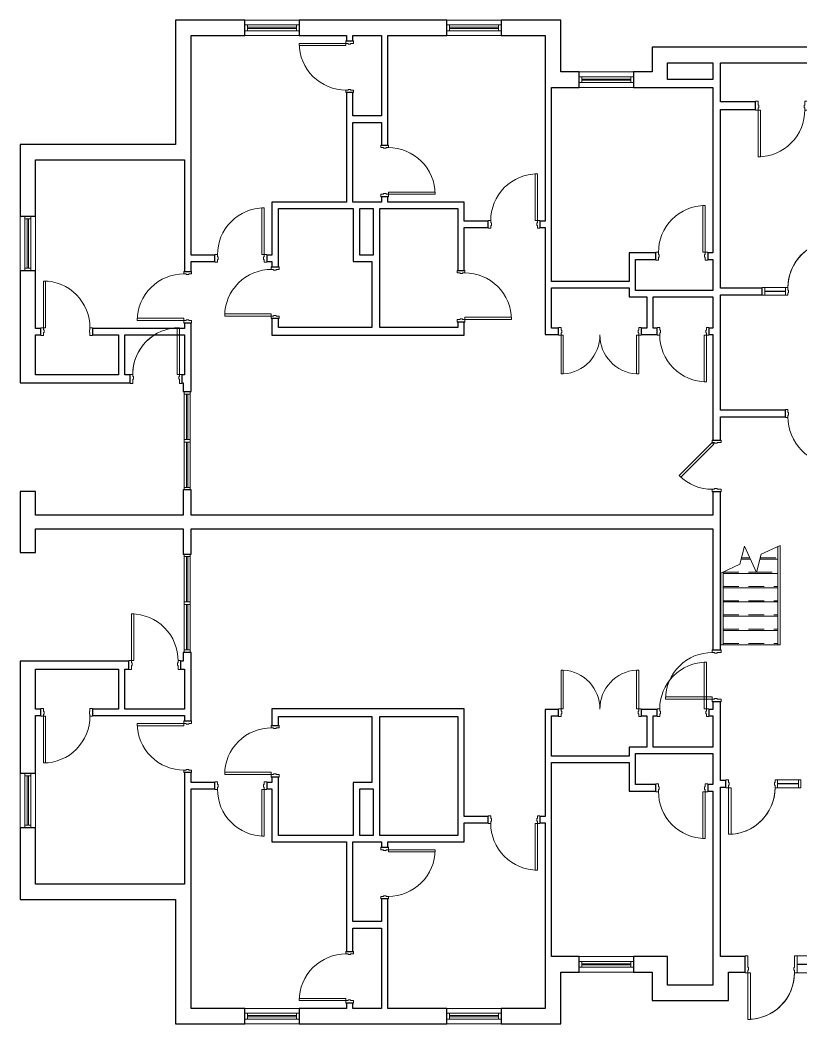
# Model space of a CAD drawing. Header units: inches. Extents: x -1059 to 116, y 310 to 1085.
# Drawn here: x -1059 to -456, y 310 to 1085 of the extents above; entities that cross this region are included whole.
import ezdxf

# ---------------------------------------------------------------- set-up
doc = ezdxf.new("R2010")
doc.units = ezdxf.units.IN
doc.header["$MEASUREMENT"] = 0
doc.linetypes.add('Overhead', pattern=[19.5, 12, -7.5])
for name, color, linetype, lineweight in [('A-DOOR', 31, 'Continuous', 9), ('A-DOOR-FRAM', 31, 'Continuous', 15), ('A-GLAZ-CURT', 52, 'Continuous', 9), ('A-GLAZ-CWMG', 51, 'Continuous', 9), ('A-WALL', 113, 'Continuous', 9), ('I-WALL', 2, 'Continuous', 9), ('S-STRS', 31, 'Continuous', 9), ('S-STRS-MBND', 31, 'Continuous', 9)]:
    doc.layers.add(name, color=color, linetype=linetype, lineweight=lineweight)

# ---------------------------------------------------------------- blocks, each defined once
blk = doc.blocks.new('Door-Single_CE_ - HM Door-2_ HM Frame-5153461-LEVEL 1')
at = {"layer": 'A-DOOR', "lineweight": 15}
for p, q in [((18, 39), (16.25, 39)), ((16.25, 39), (16.25, 3)), ((18, 3), (18, 39)), ((18, 3), (16.25, 3))]:
    blk.add_line(p, q, dxfattribs=at)
at = {"layer": 'A-DOOR'}
blk.add_arc((18, 3), 36, 90, 180.5, dxfattribs=at)
blk.add_arc((18, 3), 36, 90, 180.5, dxfattribs=at)
blk.add_arc((18, 3), 36, 90, 180.5, dxfattribs=at)
blk.add_arc((18, 3), 36, 90, 180.5, dxfattribs=at)
at = {"layer": 'A-DOOR-FRAM'}
for p, q in [((-18, 3), (-20, 3)), ((-20, 3), (-20, -3)), ((-18, 1.25), (-18, 3)), ((-17.5, 1.25), (-18, 1.25)), ((-17.5, -0.75), (-17.5, 1.25)), ((18, 1.25), (17.5, 1.25)), ((17.5, 1.25), (17.5, -0.75)), ((20, 3), (18, 3)), ((18, 3), (18, 1.25)), ((20, -3), (20, 3)), ((-20, -3), (-18, -3)), ((-18, -3), (-18, -0.75)), ((-18, -0.75), (-17.5, -0.75)), ((17.5, -0.75), (18, -0.75)), ((18, -0.75), (18, -3)), ((18, -3), (20, -3))]:
    blk.add_line(p, q, dxfattribs=at)
blk = doc.blocks.new('Door-Single_CE_ - HM Door-2_ HM Frame-5153465-LEVEL 1')
at = {"layer": 'A-DOOR', "lineweight": 15}
for p, q in [((16.25, -39.5), (16.25, -3.5)), ((18, -3.5), (16.25, -3.5)), ((18, -3.5), (18, -39.5)), ((18, -39.5), (16.25, -39.5))]:
    blk.add_line(p, q, dxfattribs=at)
at = {"layer": 'A-DOOR'}
blk.add_arc((18, -3.5), 36, 179.5, 270, dxfattribs=at)
blk.add_arc((18, -3.5), 36, 179.5, 270, dxfattribs=at)
blk.add_arc((18, -3.5), 36, 179.5, 270, dxfattribs=at)
blk.add_arc((18, -3.5), 36, 179.5, 270, dxfattribs=at)
at = {"layer": 'A-DOOR-FRAM'}
for p, q in [((-20, 3.5), (-18, 3.5)), ((-20, -3.5), (-20, 3.5)), ((-18, 3.5), (-18, 0.25)), ((-18, 0.25), (-17.5, 0.25)), ((-17.5, 0.25), (-17.5, -1.75)), ((17.5, 0.25), (18, 0.25)), ((17.5, -1.75), (17.5, 0.25)), ((18, 3.5), (20, 3.5)), ((18, 0.25), (18, 3.5)), ((20, 3.5), (20, -3.5)), ((-18, -3.5), (-20, -3.5)), ((-18, -1.75), (-18, -3.5)), ((-17.5, -1.75), (-18, -1.75)), ((18, -1.75), (17.5, -1.75)), ((18, -3.5), (18, -1.75)), ((20, -3.5), (18, -3.5))]:
    blk.add_line(p, q, dxfattribs=at)
blk = doc.blocks.new('Door-Single_CE_ - HM Door-2_ HM Frame-5153460-LEVEL 1')
at = {"layer": 'A-DOOR', "lineweight": 15}
for p, q in [((16.25, -39), (16.25, -3)), ((18, -3), (16.25, -3)), ((18, -3), (18, -39)), ((18, -39), (16.25, -39))]:
    blk.add_line(p, q, dxfattribs=at)
at = {"layer": 'A-DOOR'}
blk.add_arc((18, -3), 36, 179.5, 270, dxfattribs=at)
blk.add_arc((18, -3), 36, 179.5, 270, dxfattribs=at)
blk.add_arc((18, -3), 36, 179.5, 270, dxfattribs=at)
blk.add_arc((18, -3), 36, 179.5, 270, dxfattribs=at)
at = {"layer": 'A-DOOR-FRAM'}
for p, q in [((-20, 3), (-18, 3)), ((-20, -3), (-20, 3)), ((-18, 3), (-18, 0.75)), ((-18, 0.75), (-17.5, 0.75)), ((-17.5, 0.75), (-17.5, -1.25)), ((17.5, 0.75), (18, 0.75)), ((17.5, -1.25), (17.5, 0.75)), ((18, 3), (20, 3)), ((18, 0.75), (18, 3)), ((20, 3), (20, -3)), ((-18, -3), (-20, -3)), ((-18, -1.25), (-18, -3)), ((-17.5, -1.25), (-18, -1.25)), ((18, -1.25), (17.5, -1.25)), ((18, -3), (18, -1.25)), ((20, -3), (18, -3))]:
    blk.add_line(p, q, dxfattribs=at)
blk = doc.blocks.new('Door-Double_CE_ - WD Door-2_ HM Frame-5153472-LEVEL 1')
at = {"layer": 'A-DOOR'}
for p, q in [((-28.25, 33), (-30, 33)), ((-30, 33), (-30, 3)), ((-28.25, 3), (-28.25, 33)), ((30, 33), (28.25, 33)), ((28.25, 33), (28.25, 3)), ((30, 3), (30, 33)), ((-30, 3), (-28.25, 3)), ((28.25, 3), (30, 3))]:
    blk.add_line(p, q, dxfattribs=at)
for centre, start, end in [((-30, 3), 359.5, 86.65526), ((30, 3), 93.36407, 180.5)]:
    blk.add_arc(centre, 30, start, end, dxfattribs=at)
at = {"layer": 'A-DOOR-FRAM'}
for p, q in [((-30, 3), (-32, 3)), ((-32, 3), (-32, -3)), ((-30, 1.25), (-30, 3)), ((-29.5, 1.25), (-30, 1.25)), ((-29.5, -0.75), (-29.5, 1.25)), ((30, 1.25), (29.5, 1.25)), ((29.5, 1.25), (29.5, -0.75)), ((32, 3), (30, 3)), ((30, 3), (30, 1.25)), ((32, -3), (32, 3)), ((-32, -3), (-30, -3)), ((-30, -3), (-30, -0.75)), ((-30, -0.75), (-29.5, -0.75)), ((29.5, -0.75), (30, -0.75)), ((30, -0.75), (30, -3)), ((30, -3), (32, -3))]:
    blk.add_line(p, q, dxfattribs=at)
blk = doc.blocks.new('System Panel - zGlazed-5153478-LEVEL 1')
at = {"layer": 'A-GLAZ-CURT'}
for p, q in [((17.5, 0.5), (-17.5, 0.5)), ((-17.5, 0.5), (-17.5, -0.5)), ((17.5, -0.5), (17.5, 0.5)), ((-17.5, -0.5), (17.5, -0.5))]:
    blk.add_line(p, q, dxfattribs=at)
blk = doc.blocks.new('Rectangular Mullion - 4 1_2_ x 2_ Rectangular_CE_-5153476-LEVEL 1')
at = {"layer": 'A-GLAZ-CWMG'}
for p, q in [((-932.45, 636.11), (-932.45, 671.11)), ((-927.95, 636.11), (-927.95, 671.11))]:
    blk.add_line(p, q, dxfattribs=at)
blk = doc.blocks.new('Rectangular Mullion - 4 1_2_ x 2_ Rectangular_CE_-5153479-LEVEL 1')
at = {"layer": 'A-GLAZ-CWMG', "lineweight": 15}
for p, q in [((-2, 2.25), (0, 2.25)), ((-2, -2.25), (-2, 2.25)), ((0, 2.25), (0, -2.25)), ((0, -2.25), (-2, -2.25))]:
    blk.add_line(p, q, dxfattribs=at)
blk = doc.blocks.new('Rectangular Mullion - 4 1_2_ x 2_ Rectangular_CE_-5153480-LEVEL 1')
at = {"layer": 'A-GLAZ-CWMG', "lineweight": 15}
for p, q in [((0, 2.25), (-2, 2.25)), ((-2, 2.25), (-2, -2.25)), ((0, -2.25), (0, 2.25)), ((-2, -2.25), (0, -2.25))]:
    blk.add_line(p, q, dxfattribs=at)
blk = doc.blocks.new('Rectangular Mullion - 4 1_2_ x 2_ Rectangular_CE_-5153477-LEVEL 1')
at = {"layer": 'A-GLAZ-CWMG', "lineweight": 15}
for p, q in [((-1, 2.25), (1, 2.25)), ((-1, -2.25), (-1, 2.25)), ((1, 2.25), (1, -2.25)), ((1, -2.25), (-1, -2.25))]:
    blk.add_line(p, q, dxfattribs=at)
blk = doc.blocks.new('Door-Double_CE_ - WD Door-2_ HM Frame-5153467-LEVEL 1')
at = {"layer": 'A-DOOR'}
for p, q in [((-30, -3), (-28.25, -3)), ((-30, -33), (-30, -3)), ((-28.25, -3), (-28.25, -33)), ((28.25, -3), (30, -3)), ((28.25, -33), (28.25, -3)), ((30, -3), (30, -33)), ((-28.25, -33), (-30, -33)), ((30, -33), (28.25, -33))]:
    blk.add_line(p, q, dxfattribs=at)
for centre, start, end in [((-30, -3), 273.34474, 0.5), ((30, -3), 179.5, 266.63593)]:
    blk.add_arc(centre, 30, start, end, dxfattribs=at)
at = {"layer": 'A-DOOR-FRAM'}
for p, q in [((-32, 3), (-30, 3)), ((-32, -3), (-32, 3)), ((-30, 3), (-30, 0.75)), ((-30, 0.75), (-29.5, 0.75)), ((-29.5, 0.75), (-29.5, -1.25)), ((29.5, 0.75), (30, 0.75)), ((29.5, -1.25), (29.5, 0.75)), ((30, 3), (32, 3)), ((30, 0.75), (30, 3)), ((32, 3), (32, -3)), ((-30, -3), (-32, -3)), ((-30, -1.25), (-30, -3)), ((-29.5, -1.25), (-30, -1.25)), ((30, -1.25), (29.5, -1.25)), ((30, -3), (30, -1.25)), ((32, -3), (30, -3))]:
    blk.add_line(p, q, dxfattribs=at)
blk = doc.blocks.new('System Panel - zGlazed-5153484-LEVEL 1')
at = {"layer": 'A-GLAZ-CURT'}
for p, q in [((17.5, 0.5), (-17.5, 0.5)), ((-17.5, 0.5), (-17.5, -0.5)), ((17.5, -0.5), (17.5, 0.5)), ((-17.5, -0.5), (17.5, -0.5))]:
    blk.add_line(p, q, dxfattribs=at)
blk = doc.blocks.new('Rectangular Mullion - 4 1_2_ x 2_ Rectangular_CE_-5153482-LEVEL 1')
at = {"layer": 'A-GLAZ-CWMG'}
for p, q in [((-932.45, 759.61), (-932.45, 724.61)), ((-927.95, 759.61), (-927.95, 724.61))]:
    blk.add_line(p, q, dxfattribs=at)
blk = doc.blocks.new('Rectangular Mullion - 4 1_2_ x 2_ Rectangular_CE_-5153485-LEVEL 1')
at = {"layer": 'A-GLAZ-CWMG', "lineweight": 15}
for p, q in [((-2, 2.25), (0, 2.25)), ((-2, -2.25), (-2, 2.25)), ((0, 2.25), (0, -2.25)), ((0, -2.25), (-2, -2.25))]:
    blk.add_line(p, q, dxfattribs=at)
blk = doc.blocks.new('Rectangular Mullion - 4 1_2_ x 2_ Rectangular_CE_-5153486-LEVEL 1')
at = {"layer": 'A-GLAZ-CWMG', "lineweight": 15}
for p, q in [((0, 2.25), (-2, 2.25)), ((-2, 2.25), (-2, -2.25)), ((0, -2.25), (0, 2.25)), ((-2, -2.25), (0, -2.25))]:
    blk.add_line(p, q, dxfattribs=at)
blk = doc.blocks.new('Rectangular Mullion - 4 1_2_ x 2_ Rectangular_CE_-5153483-LEVEL 1')
at = {"layer": 'A-GLAZ-CWMG', "lineweight": 15}
for p, q in [((-1, 2.25), (1, 2.25)), ((-1, -2.25), (-1, 2.25)), ((1, 2.25), (1, -2.25)), ((1, -2.25), (-1, -2.25))]:
    blk.add_line(p, q, dxfattribs=at)
blk = doc.blocks.new('Door-Single_CE_ - HM Door-2_ HM Frame-5153463-LEVEL 1')
at = {"layer": 'A-DOOR', "lineweight": 15}
for p, q in [((18, 39.5), (16.25, 39.5)), ((16.25, 39.5), (16.25, 3.5)), ((18, 3.5), (18, 39.5)), ((18, 3.5), (16.25, 3.5))]:
    blk.add_line(p, q, dxfattribs=at)
at = {"layer": 'A-DOOR'}
blk.add_arc((18, 3.5), 36, 90, 180.5, dxfattribs=at)
blk.add_arc((18, 3.5), 36, 90, 180.5, dxfattribs=at)
blk.add_arc((18, 3.5), 36, 90, 180.5, dxfattribs=at)
blk.add_arc((18, 3.5), 36, 90, 180.5, dxfattribs=at)
at = {"layer": 'A-DOOR-FRAM'}
for p, q in [((-18, 3.5), (-20, 3.5)), ((-20, 3.5), (-20, -3.5)), ((-18, 1.75), (-18, 3.5)), ((-17.5, 1.75), (-18, 1.75)), ((-17.5, -0.25), (-17.5, 1.75)), ((18, 1.75), (17.5, 1.75)), ((17.5, 1.75), (17.5, -0.25)), ((20, 3.5), (18, 3.5)), ((18, 3.5), (18, 1.75)), ((20, -3.5), (20, 3.5)), ((-20, -3.5), (-18, -3.5)), ((-18, -3.5), (-18, -0.25)), ((-18, -0.25), (-17.5, -0.25)), ((17.5, -0.25), (18, -0.25)), ((18, -0.25), (18, -3.5)), ((18, -3.5), (20, -3.5))]:
    blk.add_line(p, q, dxfattribs=at)
blk = doc.blocks.new('Door-Single-Sidelite_CE_ - WD Door-2_ HM Frame-Sidelite-5153487-LEVEL 1')
at = {"layer": 'A-DOOR'}
for p, q in [((18, 39), (16, 39)), ((16, 39), (16, 3)), ((18, 3), (18, 39)), ((16, 3), (18, 3))]:
    blk.add_line(p, q, dxfattribs=at)
at = {"layer": 'A-DOOR', "lineweight": 15}
for p, q in [((-20, 0.125), (-36, 0.125)), ((-36, 0.125), (-36, -0.125)), ((-20, -0.125), (-20, 0.125)), ((-36, -0.125), (-20, -0.125))]:
    blk.add_line(p, q, dxfattribs=at)
at = {"layer": 'A-DOOR'}
for start, end in [(93.203874, 180.5), (90, 179.5)]:
    blk.add_arc((18, 3), 36, start, end, dxfattribs=at)
at = {"layer": 'A-DOOR-FRAM'}
for p, q in [((-36, 3), (-38, 3)), ((-38, 3), (-38, -3)), ((-36, -3), (-36, 3)), ((-18, 3), (-20, 3)), ((-20, 3), (-20, -3)), ((-18, 1), (-18, 3)), ((-17.5, 1), (-18, 1)), ((-17.5, -1), (-17.5, 1)), ((18, 1), (17.5, 1)), ((17.5, 1), (17.5, -1)), ((20, 3), (18, 3)), ((18, 3), (18, 1)), ((20, -3), (20, 3)), ((-38, -3), (-36, -3)), ((-20, -3), (-18, -3)), ((-18, -3), (-18, -1)), ((-18, -1), (-17.5, -1)), ((17.5, -1), (18, -1)), ((18, -1), (18, -3)), ((18, -3), (20, -3))]:
    blk.add_line(p, q, dxfattribs=at)
at = {"layer": 'A-DOOR-FRAM', "lineweight": 9}
for p, q in [((-36, 3), (-20, 3)), ((-20, -3), (-36, -3))]:
    blk.add_line(p, q, dxfattribs=at)
blk = doc.blocks.new('Door-Single-Sidelite_CE_ - WD Door-2_ HM Frame-Sidelite-5153462-LEVEL 1')
at = {"layer": 'A-DOOR'}
for p, q in [((18, 42.5), (16, 42.5)), ((16, 42.5), (16, 6.5)), ((18, 6.5), (18, 42.5)), ((16, 6.5), (18, 6.5))]:
    blk.add_line(p, q, dxfattribs=at)
at = {"layer": 'A-DOOR', "lineweight": 15}
for p, q in [((-20, 0.125), (-36, 0.125)), ((-36, 0.125), (-36, -0.125)), ((-20, -0.125), (-20, 0.125)), ((-36, -0.125), (-20, -0.125))]:
    blk.add_line(p, q, dxfattribs=at)
at = {"layer": 'A-DOOR'}
for start, end in [(93.203874, 180.5), (90, 179.5)]:
    blk.add_arc((18, 6.5), 36, start, end, dxfattribs=at)
at = {"layer": 'A-DOOR-FRAM'}
for p, q in [((-36, 6.5), (-38, 6.5)), ((-38, 6.5), (-38, -6.5)), ((-36, -6.5), (-36, 6.5)), ((-18, 6.5), (-20, 6.5)), ((-20, 6.5), (-20, -6.5)), ((-18, 4.5), (-18, 6.5)), ((-17.5, 4.5), (-18, 4.5)), ((-18, -6.5), (-18, 2.5)), ((-18, 2.5), (-17.5, 2.5)), ((-17.5, 2.5), (-17.5, 4.5)), ((18, 4.5), (17.5, 4.5)), ((17.5, 4.5), (17.5, 2.5)), ((17.5, 2.5), (18, 2.5)), ((20, 6.5), (18, 6.5)), ((18, 6.5), (18, 4.5)), ((18, 2.5), (18, -6.5)), ((20, -6.5), (20, 6.5)), ((-38, -6.5), (-36, -6.5)), ((-20, -6.5), (-18, -6.5)), ((18, -6.5), (20, -6.5))]:
    blk.add_line(p, q, dxfattribs=at)
at = {"layer": 'A-DOOR-FRAM', "lineweight": 9}
for p, q in [((-36, 6.5), (-20, 6.5)), ((-20, -6.5), (-36, -6.5))]:
    blk.add_line(p, q, dxfattribs=at)
blk = doc.blocks.new('System Panel - zGlazed-5153498-LEVEL 1')
at = {"layer": 'A-GLAZ-CURT'}
for p, q in [((19, 0.5), (-19, 0.5)), ((-19, 0.5), (-19, -0.5)), ((19, -0.5), (19, 0.5)), ((-19, -0.5), (19, -0.5))]:
    blk.add_line(p, q, dxfattribs=at)
blk = doc.blocks.new('Rectangular Mullion - 4 1_2_ x 2_ Rectangular_CE_-5153497-LEVEL 1')
at = {"layer": 'A-GLAZ-CWMG'}
for p, q in [((-1055.45, 463.86), (-1055.45, 501.86)), ((-1050.95, 463.86), (-1050.95, 501.86))]:
    blk.add_line(p, q, dxfattribs=at)
blk = doc.blocks.new('Rectangular Mullion - 4 1_2_ x 2_ Rectangular_CE_-5153499-LEVEL 1')
at = {"layer": 'A-GLAZ-CWMG', "lineweight": 15}
for p, q in [((-2, 2.25), (0, 2.25)), ((-2, -2.25), (-2, 2.25)), ((0, 2.25), (0, -2.25)), ((0, -2.25), (-2, -2.25))]:
    blk.add_line(p, q, dxfattribs=at)
blk = doc.blocks.new('Rectangular Mullion - 4 1_2_ x 2_ Rectangular_CE_-5153500-LEVEL 1')
at = {"layer": 'A-GLAZ-CWMG', "lineweight": 15}
for p, q in [((0, 2.25), (-2, 2.25)), ((-2, 2.25), (-2, -2.25)), ((0, -2.25), (0, 2.25)), ((-2, -2.25), (0, -2.25))]:
    blk.add_line(p, q, dxfattribs=at)
blk = doc.blocks.new('System Panel - zGlazed-5153503-LEVEL 1')
at = {"layer": 'A-GLAZ-CURT'}
for p, q in [((19, 0.5), (-19, 0.5)), ((-19, 0.5), (-19, -0.5)), ((19, -0.5), (19, 0.5)), ((-19, -0.5), (19, -0.5))]:
    blk.add_line(p, q, dxfattribs=at)
blk = doc.blocks.new('Rectangular Mullion - 4 1_2_ x 2_ Rectangular_CE_-5153502-LEVEL 1')
at = {"layer": 'A-GLAZ-CWMG'}
for p, q in [((-1055.45, 931.86), (-1055.45, 893.86)), ((-1050.95, 931.86), (-1050.95, 893.86))]:
    blk.add_line(p, q, dxfattribs=at)
blk = doc.blocks.new('Rectangular Mullion - 4 1_2_ x 2_ Rectangular_CE_-5153504-LEVEL 1')
at = {"layer": 'A-GLAZ-CWMG', "lineweight": 15}
for p, q in [((-2, 2.25), (0, 2.25)), ((-2, -2.25), (-2, 2.25)), ((0, 2.25), (0, -2.25)), ((0, -2.25), (-2, -2.25))]:
    blk.add_line(p, q, dxfattribs=at)
blk = doc.blocks.new('Rectangular Mullion - 4 1_2_ x 2_ Rectangular_CE_-5153505-LEVEL 1')
at = {"layer": 'A-GLAZ-CWMG', "lineweight": 15}
for p, q in [((0, 2.25), (-2, 2.25)), ((-2, 2.25), (-2, -2.25)), ((0, -2.25), (0, 2.25)), ((-2, -2.25), (0, -2.25))]:
    blk.add_line(p, q, dxfattribs=at)
blk = doc.blocks.new('Door-Single_CE_ - HM Door-2_ HM Frame-5153466-LEVEL 1')
at = {"layer": 'A-DOOR', "lineweight": 15}
for p, q in [((-7.46, 28.96), (-8.69, 27.72)), ((-8.69, 27.72), (16.76, 2.26)), ((18, 3.5), (-7.46, 28.96)), ((18, 3.5), (16.76, 2.26))]:
    blk.add_line(p, q, dxfattribs=at)
at = {"layer": 'A-DOOR'}
blk.add_arc((18, 3.5), 36, 135, 180.5, dxfattribs=at)
blk.add_arc((18, 3.5), 36, 135, 180.5, dxfattribs=at)
blk.add_arc((18, 3.5), 36, 135, 180.5, dxfattribs=at)
blk.add_arc((18, 3.5), 36, 135, 180.5, dxfattribs=at)
at = {"layer": 'A-DOOR-FRAM'}
for p, q in [((-18, 3.5), (-20, 3.5)), ((-20, 3.5), (-20, -3.5)), ((-18, 1.75), (-18, 3.5)), ((-17.5, 1.75), (-18, 1.75)), ((-17.5, -0.25), (-17.5, 1.75)), ((18, 1.75), (17.5, 1.75)), ((17.5, 1.75), (17.5, -0.25)), ((20, 3.5), (18, 3.5)), ((18, 3.5), (18, 1.75)), ((20, -3.5), (20, 3.5)), ((-20, -3.5), (-18, -3.5)), ((-18, -3.5), (-18, -0.25)), ((-18, -0.25), (-17.5, -0.25)), ((17.5, -0.25), (18, -0.25)), ((18, -0.25), (18, -3.5)), ((18, -3.5), (20, -3.5))]:
    blk.add_line(p, q, dxfattribs=at)
blk = doc.blocks.new('Door-Single_CE_ - HM Door-2_ HM Frame-V1-LEVEL 1')
at = {"layer": 'A-DOOR', "lineweight": 15}
for p, q in [((18, 39.5), (16.25, 39.5)), ((16.25, 39.5), (16.25, 3.5)), ((18, 3.5), (18, 39.5)), ((18, 3.5), (16.25, 3.5))]:
    blk.add_line(p, q, dxfattribs=at)
at = {"layer": 'A-DOOR'}
for start, end in [(90, 180.5), (90, 180.5), (90, 98.08715), (90, 98.08715), (121.80871, 180.5), (121.80871, 180.5)]:
    blk.add_arc((18, 3.5), 36, start, end, dxfattribs=at)
at = {"layer": 'A-DOOR-FRAM'}
for p, q in [((-18, 3.5), (-20, 3.5)), ((-20, 3.5), (-20, -3.5)), ((-18, 1.75), (-18, 3.5)), ((-17.5, 1.75), (-18, 1.75)), ((-17.5, -0.25), (-17.5, 1.75)), ((18, 1.75), (17.5, 1.75)), ((17.5, 1.75), (17.5, -0.25)), ((20, 3.5), (18, 3.5)), ((18, 3.5), (18, 1.75)), ((20, -3.5), (20, 3.5)), ((-20, -3.5), (-18, -3.5)), ((-18, -3.5), (-18, -0.25)), ((-18, -0.25), (-17.5, -0.25)), ((17.5, -0.25), (18, -0.25)), ((18, -0.25), (18, -3.5)), ((18, -3.5), (20, -3.5))]:
    blk.add_line(p, q, dxfattribs=at)

msp = doc.modelspace()

# ---------------------------------------------------------------- linework, layer by layer
at = {"layer": 'A-WALL', "lineweight": 25}
for p, q in [((-939.2, 1085.36), (-939.2, 989.36)), ((-885.7, 1085.36), (-939.2, 1085.36)), ((-885.7, 1073.36), (-885.7, 1085.36)), ((-729.7, 1085.36), (-843.7, 1085.36)), ((-843.7, 1085.36), (-843.7, 1073.36)), ((-729.7, 1073.36), (-729.7, 1085.36)), ((-641.7, 1085.36), (-687.7, 1085.36)), ((-687.7, 1085.36), (-687.7, 1073.36)), ((-641.7, 1045.36), (-641.7, 1085.36)), ((-927.2, 977.36), (-927.2, 1073.36)), ((-927.2, 1073.36), (-885.7, 1073.36)), ((-843.7, 1073.36), (-807.2, 1073.36)), ((-802.2, 1073.36), (-780.2, 1073.36)), ((-775.2, 1073.36), (-729.7, 1073.36)), ((-687.7, 1073.36), (-653.7, 1073.36)), ((-653.7, 1073.36), (-653.7, 1033.36)), ((-571.2, 1064.36), (-571.2, 1045.36)), ((-371.2, 1064.36), (-571.2, 1064.36)), ((-559.2, 1039.36), (-559.2, 1052.36)), ((-559.2, 1052.36), (-524.2, 1052.36)), ((-524.2, 1052.36), (-524.2, 1039.36)), ((-518.2, 1052.36), (-424.2, 1052.36)), ((-518.2, 1022.36), (-518.2, 1052.36)), ((-627.45, 1045.36), (-641.7, 1045.36)), ((-627.45, 1033.36), (-627.45, 1045.36)), ((-571.2, 1045.36), (-585.45, 1045.36)), ((-585.45, 1045.36), (-585.45, 1033.36)), ((-524.2, 1039.36), (-559.2, 1039.36)), ((-648.7, 1033.36), (-627.45, 1033.36)), ((-585.45, 1033.36), (-524.2, 1033.36)), ((-524.2, 1033.36), (-524.2, 905.63)), ((-491.2, 1022.36), (-518.2, 1022.36)), ((-518.2, 878.36), (-518.2, 1016.36)), ((-518.2, 1016.36), (-491.2, 1016.36)), ((-491.2, 1016.36), (-491.2, 1022.36)), ((-1059.2, 989.36), (-1059.2, 933.86)), ((-939.2, 989.36), (-1059.2, 989.36)), ((-1047.2, 933.86), (-1047.2, 977.36)), ((-1047.2, 977.36), (-932.2, 977.36)), ((-1059.2, 933.86), (-1047.2, 933.86)), ((-786.45, 903.86), (-787.45, 903.86)), ((-781.45, 848.13), (-781.45, 903.86)), ((-524.2, 900.63), (-524.2, 876.63)), ((-1059.2, 891.86), (-1059.2, 805.36)), ((-1047.2, 891.86), (-1059.2, 891.86)), ((-1047.2, 847.36), (-1047.2, 891.86)), ((-787.45, 898.86), (-787.45, 848.13)), ((-524.2, 871.63), (-524.2, 847.63)), ((-518.2, 784.11), (-518.2, 873.36)), ((-864.7, 848.13), (-864.7, 842.13)), ((-787.45, 848.13), (-859.7, 848.13)), ((-721.2, 848.13), (-781.45, 848.13)), ((-1047.2, 811.36), (-1047.2, 842.36)), ((-864.7, 842.13), (-721.2, 842.13)), ((-524.2, 842.63), (-524.2, 761.11)), ((-983.2, 811.36), (-1047.2, 811.36)), ((-974.2, 811.36), (-978.2, 811.36)), ((-974.2, 805.36), (-974.2, 811.36)), ((-932.2, 811.36), (-934.2, 811.36)), ((-934.2, 811.36), (-934.2, 805.36)), ((-927.2, 798.61), (-927.2, 811.36)), ((-1059.2, 805.36), (-974.2, 805.36)), ((-934.2, 805.36), (-933.2, 805.36)), ((-933.2, 805.36), (-933.2, 798.61)), ((-933.2, 798.61), (-927.2, 798.61)), ((-518.2, 761.11), (-518.2, 779.11)), ((-524.2, 761.11), (-518.2, 761.11)), ((-1059.2, 721.36), (-1059.2, 674.36)), ((-1047.2, 721.36), (-1059.2, 721.36)), ((-1047.2, 703.11), (-1047.2, 721.36)), ((-933.2, 722.61), (-933.2, 703.11)), ((-927.2, 722.61), (-933.2, 722.61)), ((-927.2, 703.11), (-927.2, 722.61)), ((-518.2, 721.11), (-524.2, 721.11)), ((-524.2, 721.11), (-524.2, 703.11)), ((-518.2, 599.09), (-518.2, 721.11)), ((-933.2, 703.11), (-1047.2, 703.11)), ((-524.2, 703.11), (-927.2, 703.11)), ((-1047.2, 674.36), (-1047.2, 692.61)), ((-1047.2, 692.61), (-933.2, 692.61)), ((-933.2, 692.61), (-933.2, 673.11)), ((-927.2, 692.61), (-524.2, 692.61)), ((-927.2, 673.11), (-927.2, 692.61)), ((-524.2, 692.61), (-524.2, 599.09)), ((-1059.2, 674.36), (-1047.2, 674.36)), ((-933.2, 673.11), (-927.2, 673.11)), ((-927.2, 597.11), (-933.2, 597.11)), ((-933.2, 597.11), (-933.2, 590.36)), ((-927.2, 584.36), (-927.2, 597.11)), ((-524.2, 599.09), (-518.2, 599.09)), ((-1059.2, 590.36), (-1059.2, 503.86)), ((-975.2, 590.36), (-1059.2, 590.36)), ((-975.2, 584.36), (-975.2, 590.36)), ((-933.2, 590.36), (-935.2, 590.36)), ((-935.2, 590.36), (-935.2, 584.36)), ((-1047.2, 553.36), (-1047.2, 584.36)), ((-1047.2, 584.36), (-983.2, 584.36)), ((-978.2, 584.36), (-975.2, 584.36)), ((-935.2, 584.36), (-932.2, 584.36)), ((-518.2, 559.09), (-524.2, 559.09)), ((-524.2, 559.09), (-524.2, 553.09)), ((-518.2, 498.23), (-518.2, 559.09)), ((-721.2, 553.59), (-864.7, 553.59)), ((-864.7, 553.59), (-864.7, 547.59)), ((-1047.2, 503.86), (-1047.2, 548.36)), ((-859.7, 547.59), (-787.45, 547.59)), ((-787.45, 547.59), (-787.45, 496.86)), ((-781.45, 547.59), (-721.2, 547.59)), ((-781.45, 491.86), (-781.45, 547.59)), ((-524.2, 548.09), (-524.2, 524.09)), ((-524.2, 519.09), (-524.2, 495.09)), ((-1059.2, 503.86), (-1047.2, 503.86)), ((-787.45, 491.86), (-786.45, 491.86)), ((-524.2, 490.09), (-524.2, 340.36)), ((-518.2, 362.36), (-518.2, 493.23)), ((-1059.2, 461.86), (-1059.2, 406.36)), ((-1047.2, 461.86), (-1059.2, 461.86)), ((-1047.2, 418.36), (-1047.2, 461.86)), ((-932.2, 418.36), (-1047.2, 418.36)), ((-927.2, 322.36), (-927.2, 418.36)), ((-1059.2, 406.36), (-939.2, 406.36)), ((-939.2, 406.36), (-939.2, 310.36)), ((-653.7, 362.36), (-653.7, 322.36)), ((-627.45, 362.36), (-648.7, 362.36)), ((-627.45, 350.36), (-627.45, 362.36)), ((-559.2, 362.36), (-585.45, 362.36)), ((-585.45, 362.36), (-585.45, 350.36)), ((-559.2, 340.36), (-559.2, 362.36)), ((-499.2, 362.36), (-518.2, 362.36)), ((-499.2, 350.36), (-499.2, 362.36)), ((-641.7, 350.36), (-627.45, 350.36)), ((-641.7, 310.36), (-641.7, 350.36)), ((-585.45, 350.36), (-571.2, 350.36)), ((-571.2, 350.36), (-571.2, 328.36)), ((-512.2, 350.36), (-499.2, 350.36)), ((-512.2, 328.36), (-512.2, 350.36)), ((-524.2, 340.36), (-559.2, 340.36)), ((-571.2, 328.36), (-512.2, 328.36)), ((-885.7, 322.36), (-927.2, 322.36)), ((-885.7, 310.36), (-885.7, 322.36)), ((-807.2, 322.36), (-843.7, 322.36)), ((-843.7, 322.36), (-843.7, 310.36)), ((-780.2, 322.36), (-802.2, 322.36)), ((-729.7, 322.36), (-775.2, 322.36)), ((-729.7, 310.36), (-729.7, 322.36)), ((-653.7, 322.36), (-687.7, 322.36)), ((-687.7, 322.36), (-687.7, 310.36)), ((-939.2, 310.36), (-885.7, 310.36)), ((-843.7, 310.36), (-729.7, 310.36)), ((-687.7, 310.36), (-641.7, 310.36))]:
    msp.add_line(p, q, dxfattribs=at)
at = {"layer": 'A-WALL'}
for p, q in [((-885.7, 1085.36), (-843.7, 1085.36)), ((-729.7, 1085.36), (-687.7, 1085.36)), ((-843.7, 1073.36), (-885.7, 1073.36)), ((-687.7, 1073.36), (-729.7, 1073.36)), ((-627.45, 1045.36), (-585.45, 1045.36)), ((-585.45, 1033.36), (-627.45, 1033.36)), ((-1059.2, 891.86), (-1059.2, 933.86)), ((-1047.2, 933.86), (-1047.2, 891.86)), ((-1059.2, 461.86), (-1059.2, 503.86)), ((-1047.2, 503.86), (-1047.2, 461.86)), ((-627.45, 362.36), (-585.45, 362.36)), ((-585.45, 350.36), (-627.45, 350.36)), ((-885.7, 322.36), (-843.7, 322.36)), ((-729.7, 322.36), (-687.7, 322.36)), ((-843.7, 310.36), (-885.7, 310.36)), ((-687.7, 310.36), (-729.7, 310.36))]:
    msp.add_line(p, q, dxfattribs=at)
at = {"layer": 'I-WALL', "lineweight": 25}
for p, q in [((-807.2, 1073.36), (-807.2, 1069.36)), ((-802.2, 1069.36), (-802.2, 1073.36)), ((-780.2, 1073.36), (-780.2, 1011.36)), ((-775.2, 988.86), (-775.2, 1073.36)), ((-807.2, 1069.36), (-802.2, 1069.36)), ((-653.7, 1033.36), (-653.7, 930.13)), ((-648.7, 883.63), (-648.7, 1033.36)), ((-802.2, 1029.36), (-807.2, 1029.36)), ((-807.2, 1029.36), (-807.2, 944.86)), ((-802.2, 1011.36), (-802.2, 1029.36)), ((-780.2, 1011.36), (-802.2, 1011.36)), ((-802.2, 944.86), (-802.2, 1006.36)), ((-802.2, 1006.36), (-780.2, 1006.36)), ((-780.2, 1006.36), (-780.2, 988.86)), ((-780.2, 988.86), (-775.2, 988.86)), ((-932.2, 977.36), (-932.2, 891.36)), ((-927.2, 903.86), (-927.2, 977.36)), ((-775.2, 948.86), (-780.2, 948.86)), ((-780.2, 948.86), (-780.2, 944.86)), ((-775.2, 944.86), (-775.2, 948.86)), ((-864.7, 944.86), (-864.7, 903.86)), ((-807.2, 944.86), (-864.7, 944.86)), ((-859.7, 894.86), (-859.7, 939.86)), ((-859.7, 939.86), (-801.95, 939.86)), ((-780.2, 944.86), (-802.2, 944.86)), ((-801.95, 939.86), (-801.95, 898.86)), ((-796.95, 939.86), (-786.45, 939.86)), ((-796.95, 903.86), (-796.95, 939.86)), ((-786.45, 939.86), (-786.45, 903.86)), ((-781.45, 939.86), (-721.2, 939.86)), ((-781.45, 903.86), (-781.45, 939.86)), ((-716.2, 944.86), (-775.2, 944.86)), ((-721.2, 939.86), (-721.2, 892.13)), ((-716.2, 930.13), (-716.2, 944.86)), ((-697.7, 930.13), (-716.2, 930.13)), ((-697.7, 925.13), (-697.7, 930.13)), ((-653.7, 930.13), (-657.7, 930.13)), ((-657.7, 930.13), (-657.7, 925.13)), ((-716.2, 892.13), (-716.2, 925.13)), ((-716.2, 925.13), (-697.7, 925.13)), ((-657.7, 925.13), (-653.7, 925.13)), ((-653.7, 925.13), (-653.7, 842.63)), ((-908.7, 903.86), (-927.2, 903.86)), ((-908.7, 898.86), (-908.7, 903.86)), ((-864.7, 903.86), (-868.7, 903.86)), ((-868.7, 903.86), (-868.7, 898.86)), ((-787.45, 903.86), (-796.95, 903.86)), ((-588.83, 905.63), (-588.83, 883.63)), ((-568.2, 905.63), (-588.83, 905.63)), ((-583.83, 876.63), (-583.83, 900.63)), ((-583.83, 900.63), (-568.2, 900.63)), ((-568.2, 900.63), (-568.2, 905.63)), ((-524.2, 905.63), (-528.2, 905.63)), ((-528.2, 905.63), (-528.2, 900.63)), ((-528.2, 900.63), (-524.2, 900.63)), ((-932.2, 891.36), (-927.2, 891.36)), ((-927.2, 891.36), (-927.2, 898.86)), ((-927.2, 898.86), (-908.7, 898.86)), ((-868.7, 898.86), (-864.7, 898.86)), ((-864.7, 898.86), (-864.7, 894.86)), ((-864.7, 894.86), (-859.7, 894.86)), ((-801.95, 898.86), (-787.45, 898.86)), ((-721.2, 892.13), (-716.2, 892.13)), ((-588.83, 883.63), (-648.7, 883.63)), ((-648.7, 847.63), (-648.7, 878.63)), ((-648.7, 878.63), (-588.83, 878.63)), ((-588.83, 878.63), (-588.83, 871.63)), ((-524.2, 876.63), (-583.83, 876.63)), ((-486.2, 878.36), (-518.2, 878.36)), ((-486.2, 873.36), (-486.2, 878.36)), ((-588.83, 871.63), (-575.2, 871.63)), ((-575.2, 871.63), (-575.2, 847.63)), ((-570.2, 847.63), (-570.2, 871.63)), ((-570.2, 871.63), (-524.2, 871.63)), ((-518.2, 873.36), (-486.2, 873.36)), ((-864.7, 854.86), (-864.7, 848.13)), ((-859.7, 854.86), (-864.7, 854.86)), ((-859.7, 848.13), (-859.7, 854.86)), ((-1043.2, 847.36), (-1047.2, 847.36)), ((-1043.2, 842.36), (-1043.2, 847.36)), ((-932.2, 847.36), (-1003.2, 847.36)), ((-1003.2, 847.36), (-1003.2, 842.36)), ((-932.2, 851.36), (-932.2, 847.36)), ((-927.2, 851.36), (-932.2, 851.36)), ((-927.2, 811.36), (-927.2, 851.36)), ((-716.2, 852.13), (-721.2, 852.13)), ((-721.2, 852.13), (-721.2, 848.13)), ((-716.2, 842.13), (-716.2, 852.13)), ((-643.45, 847.63), (-648.7, 847.63)), ((-643.45, 842.63), (-643.45, 847.63)), ((-575.2, 847.63), (-579.45, 847.63)), ((-579.45, 847.63), (-579.45, 842.63)), ((-567.2, 847.63), (-570.2, 847.63)), ((-567.2, 842.63), (-567.2, 847.63)), ((-524.2, 847.63), (-527.2, 847.63)), ((-527.2, 847.63), (-527.2, 842.63)), ((-1047.2, 842.36), (-1043.2, 842.36)), ((-1003.2, 842.36), (-983.2, 842.36)), ((-983.2, 842.36), (-983.2, 811.36)), ((-978.2, 842.36), (-932.2, 842.36)), ((-978.2, 811.36), (-978.2, 842.36)), ((-932.2, 842.36), (-932.2, 811.36)), ((-721.2, 842.13), (-716.2, 842.13)), ((-653.7, 842.63), (-643.45, 842.63)), ((-579.45, 842.63), (-567.2, 842.63)), ((-527.2, 842.63), (-524.2, 842.63)), ((-468.2, 784.11), (-518.2, 784.11)), ((-468.2, 779.11), (-468.2, 784.11)), ((-518.2, 779.11), (-468.2, 779.11)), ((-983.2, 584.36), (-983.2, 553.36)), ((-978.2, 553.36), (-978.2, 584.36)), ((-932.2, 584.36), (-932.2, 553.36)), ((-927.2, 544.36), (-927.2, 584.36)), ((-1043.2, 553.36), (-1047.2, 553.36)), ((-1043.2, 548.36), (-1043.2, 553.36)), ((-983.2, 553.36), (-1003.2, 553.36)), ((-1003.2, 553.36), (-1003.2, 548.36)), ((-932.2, 553.36), (-978.2, 553.36)), ((-716.2, 553.59), (-721.2, 553.59)), ((-716.2, 470.59), (-716.2, 553.59)), ((-653.7, 553.09), (-653.7, 470.59)), ((-643.45, 553.09), (-653.7, 553.09)), ((-643.45, 548.09), (-643.45, 553.09)), ((-567.2, 553.09), (-579.45, 553.09)), ((-579.45, 553.09), (-579.45, 548.09)), ((-567.2, 548.09), (-567.2, 553.09)), ((-524.2, 553.09), (-527.2, 553.09)), ((-527.2, 553.09), (-527.2, 548.09)), ((-1047.2, 548.36), (-1043.2, 548.36)), ((-1003.2, 548.36), (-932.2, 548.36)), ((-932.2, 548.36), (-932.2, 544.36)), ((-932.2, 544.36), (-927.2, 544.36)), ((-864.7, 547.59), (-864.7, 540.86)), ((-859.7, 540.86), (-859.7, 547.59)), ((-721.2, 547.59), (-721.2, 455.86)), ((-648.7, 517.09), (-648.7, 548.09)), ((-648.7, 548.09), (-643.45, 548.09)), ((-579.45, 548.09), (-575.2, 548.09)), ((-575.2, 548.09), (-575.2, 524.09)), ((-570.2, 548.09), (-567.2, 548.09)), ((-570.2, 524.09), (-570.2, 548.09)), ((-527.2, 548.09), (-524.2, 548.09)), ((-864.7, 540.86), (-859.7, 540.86)), ((-575.2, 524.09), (-588.83, 524.09)), ((-588.83, 524.09), (-588.83, 517.09)), ((-524.2, 524.09), (-570.2, 524.09)), ((-588.83, 517.09), (-648.7, 517.09)), ((-648.7, 362.36), (-648.7, 512.09)), ((-648.7, 512.09), (-588.83, 512.09)), ((-588.83, 512.09), (-588.83, 490.09)), ((-583.83, 519.09), (-524.2, 519.09)), ((-583.83, 495.09), (-583.83, 519.09)), ((-927.2, 504.36), (-932.2, 504.36)), ((-932.2, 504.36), (-932.2, 418.36)), ((-927.2, 496.86), (-927.2, 504.36)), ((-908.7, 496.86), (-927.2, 496.86)), ((-908.7, 491.86), (-908.7, 496.86)), ((-864.7, 496.86), (-868.7, 496.86)), ((-868.7, 496.86), (-868.7, 491.86)), ((-859.7, 500.86), (-864.7, 500.86)), ((-864.7, 500.86), (-864.7, 496.86)), ((-859.7, 455.86), (-859.7, 500.86)), ((-787.45, 496.86), (-801.95, 496.86)), ((-801.95, 496.86), (-801.95, 455.86)), ((-514.2, 498.23), (-518.2, 498.23)), ((-514.2, 493.23), (-514.2, 498.23)), ((-927.2, 418.36), (-927.2, 491.86)), ((-927.2, 491.86), (-908.7, 491.86)), ((-868.7, 491.86), (-864.7, 491.86)), ((-864.7, 491.86), (-864.7, 450.86)), ((-796.95, 491.86), (-787.45, 491.86)), ((-796.95, 455.86), (-796.95, 491.86)), ((-786.45, 491.86), (-786.45, 455.86)), ((-781.45, 455.86), (-781.45, 491.86)), ((-588.83, 490.09), (-568.2, 490.09)), ((-568.2, 495.09), (-583.83, 495.09)), ((-568.2, 490.09), (-568.2, 495.09)), ((-524.2, 495.09), (-528.2, 495.09)), ((-528.2, 495.09), (-528.2, 490.09)), ((-528.2, 490.09), (-524.2, 490.09)), ((-518.2, 493.23), (-514.2, 493.23)), ((-697.7, 470.59), (-716.2, 470.59)), ((-716.2, 450.86), (-716.2, 465.59)), ((-716.2, 465.59), (-697.7, 465.59)), ((-697.7, 465.59), (-697.7, 470.59)), ((-653.7, 470.59), (-657.7, 470.59)), ((-657.7, 470.59), (-657.7, 465.59)), ((-657.7, 465.59), (-653.7, 465.59)), ((-653.7, 465.59), (-653.7, 362.36)), ((-864.7, 450.86), (-807.2, 450.86)), ((-801.95, 455.86), (-859.7, 455.86)), ((-807.2, 450.86), (-807.2, 366.36)), ((-802.2, 450.86), (-780.2, 450.86)), ((-802.2, 389.36), (-802.2, 450.86)), ((-786.45, 455.86), (-796.95, 455.86)), ((-721.2, 455.86), (-781.45, 455.86)), ((-780.2, 450.86), (-780.2, 446.86)), ((-775.2, 450.86), (-716.2, 450.86)), ((-775.2, 446.86), (-775.2, 450.86)), ((-780.2, 446.86), (-775.2, 446.86)), ((-780.2, 406.86), (-780.2, 389.36)), ((-775.2, 406.86), (-780.2, 406.86)), ((-775.2, 322.36), (-775.2, 406.86)), ((-780.2, 389.36), (-802.2, 389.36)), ((-802.2, 366.36), (-802.2, 384.36)), ((-802.2, 384.36), (-780.2, 384.36)), ((-780.2, 384.36), (-780.2, 322.36)), ((-807.2, 366.36), (-802.2, 366.36)), ((-807.2, 326.36), (-807.2, 322.36)), ((-802.2, 326.36), (-807.2, 326.36)), ((-802.2, 322.36), (-802.2, 326.36))]:
    msp.add_line(p, q, dxfattribs=at)
at = {"layer": 'S-STRS'}
for p, q in [((-474.15, 669.11), (-474.15, 678.9)), ((-472.15, 603.11), (-472.15, 679.83)), ((-502.38, 669.11), (-495.15, 669.11)), ((-487.91, 669.11), (-474.15, 669.11)), ((-474.15, 658.11), (-474.15, 669.11)), ((-516.15, 658.11), (-516.15, 659.32)), ((-518.15, 603.11), (-518.15, 658.38)), ((-516.15, 647.11), (-516.15, 658.11)), ((-516.15, 658.11), (-474.15, 658.11)), ((-474.15, 647.11), (-474.15, 658.11)), ((-516.15, 636.11), (-516.15, 647.11)), ((-516.15, 647.11), (-474.15, 647.11)), ((-474.15, 636.11), (-474.15, 647.11)), ((-516.15, 625.11), (-516.15, 636.11)), ((-516.15, 636.11), (-474.15, 636.11)), ((-474.15, 625.11), (-474.15, 636.11)), ((-516.15, 614.11), (-516.15, 625.11)), ((-516.15, 625.11), (-474.15, 625.11)), ((-474.15, 614.11), (-474.15, 625.11)), ((-516.15, 603.11), (-516.15, 614.11)), ((-516.15, 614.11), (-474.15, 614.11)), ((-474.15, 603.11), (-474.15, 614.11)), ((-518.15, 603.11), (-516.15, 603.11)), ((-516.15, 603.11), (-474.15, 603.11)), ((-474.15, 603.11), (-472.15, 603.11))]:
    msp.add_line(p, q, dxfattribs=at)
at = {"layer": 'S-STRS', "linetype": 'Overhead'}
for p, q in [((-502.13, 670.11), (-495.61, 670.11)), ((-487.67, 670.11), (-474.15, 670.11)), ((-516.15, 659.11), (-490.48, 659.11)), ((-490.34, 659.11), (-474.15, 659.11)), ((-516.15, 648.11), (-474.15, 648.11)), ((-516.15, 637.11), (-474.15, 637.11)), ((-516.15, 626.11), (-474.15, 626.11)), ((-516.15, 615.11), (-474.15, 615.11)), ((-516.15, 604.11), (-474.15, 604.11))]:
    msp.add_line(p, q, dxfattribs=at)
at = {"layer": 'S-STRS-MBND'}
for p, q in [((-499.9, 679.3), (-503.3, 665.3)), ((-490.39, 658.91), (-499.9, 679.3)), ((-472.15, 679.83), (-486.99, 672.91)), ((-486.99, 672.91), (-490.39, 658.91)), ((-503.3, 665.3), (-518.15, 658.38))]:
    msp.add_line(p, q, dxfattribs=at)

# ---------------------------------------------------------------- block references
at = {"layer": 'A-DOOR'}
for name, p, rotation in [('Door-Single_CE_ - HM Door-2_ HM Frame-5153461-LEVEL 1', (-804.7, 1049.36), 89.99999999999982), ('Door-Single_CE_ - HM Door-2_ HM Frame-5153463-LEVEL 1', (-471.2, 1019.36), 180), ('Door-Single_CE_ - HM Door-2_ HM Frame-5153461-LEVEL 1', (-777.7, 968.86), 269.9999999999998), ('Door-Single_CE_ - HM Door-2_ HM Frame-5153460-LEVEL 1', (-929.7, 871.36), 269.9999999999998), ('Door-Single_CE_ - HM Door-2_ HM Frame-5153460-LEVEL 1', (-862.2, 874.86), 269.9999999999998), ('Door-Single_CE_ - HM Door-2_ HM Frame-5153461-LEVEL 1', (-718.7, 872.13), 269.9999999999998), ('Door-Single_CE_ - HM Door-2_ HM Frame-5153460-LEVEL 1', (-1023.2, 844.86), 180), ('Door-Single_CE_ - HM Door-2_ HM Frame-5153466-LEVEL 1', (-521.2, 741.11), 90), ('Door-Single_CE_ - HM Door-2_ HM Frame-5153465-LEVEL 1', (-955.2, 587.36), 180), ('Door-Single_CE_ - HM Door-2_ HM Frame-5153465-LEVEL 1', (-521.2, 579.09), 270), ('Door-Single_CE_ - HM Door-2_ HM Frame-5153461-LEVEL 1', (-1023.2, 550.86), 180), ('Door-Single_CE_ - HM Door-2_ HM Frame-5153461-LEVEL 1', (-929.7, 524.36), 90), ('Door-Single_CE_ - HM Door-2_ HM Frame-5153460-LEVEL 1', (-862.2, 520.86), 270), ('Door-Single-Sidelite_CE_ - WD Door-2_ HM Frame-Sidelite-5153487-LEVEL 1', (-494.2, 495.73), 180), ('Door-Single_CE_ - HM Door-2_ HM Frame-5153460-LEVEL 1', (-777.7, 426.86), 89.99999999999991), ('Door-Single_CE_ - HM Door-2_ HM Frame-5153460-LEVEL 1', (-804.7, 346.36), 269.9999999999999), ('Door-Single-Sidelite_CE_ - WD Door-2_ HM Frame-Sidelite-5153462-LEVEL 1', (-479.2, 356.36), 180)]:
    msp.add_blockref(name, p, dxfattribs=dict(at, rotation=rotation))
for name, p in [('Door-Single_CE_ - HM Door-2_ HM Frame-5153461-LEVEL 1', (-677.7, 927.63)), ('Door-Single_CE_ - HM Door-2_ HM Frame-5153461-LEVEL 1', (-888.7, 901.36)), ('Door-Single_CE_ - HM Door-2_ HM Frame-5153461-LEVEL 1', (-548.2, 903.13)), ('Door-Single-Sidelite_CE_ - WD Door-2_ HM Frame-Sidelite-5153487-LEVEL 1', (-448.2, 875.86)), ('Door-Single_CE_ - HM Door-2_ HM Frame-V1-LEVEL 1', (-954.2, 808.36)), ('Door-Double_CE_ - WD Door-2_ HM Frame-5153467-LEVEL 1', (-611.45, 845.13)), ('Door-Single_CE_ - HM Door-2_ HM Frame-5153460-LEVEL 1', (-547.2, 845.13)), ('Door-Single_CE_ - HM Door-2_ HM Frame-5153460-LEVEL 1', (-448.2, 781.61)), ('Door-Single_CE_ - HM Door-2_ HM Frame-5153461-LEVEL 1', (-547.2, 550.59)), ('Door-Double_CE_ - WD Door-2_ HM Frame-5153472-LEVEL 1', (-611.45, 550.59)), ('Door-Single_CE_ - HM Door-2_ HM Frame-5153460-LEVEL 1', (-888.7, 494.36)), ('Door-Single_CE_ - HM Door-2_ HM Frame-5153460-LEVEL 1', (-548.2, 492.59)), ('Door-Single_CE_ - HM Door-2_ HM Frame-5153460-LEVEL 1', (-677.7, 468.09))]:
    msp.add_blockref(name, p, dxfattribs=at)
at = {"layer": 'A-GLAZ-CURT'}
for name, p in [('System Panel - zGlazed-5153503-LEVEL 1', (-864.7, 1079.36)), ('System Panel - zGlazed-5153503-LEVEL 1', (-708.7, 1079.36)), ('System Panel - zGlazed-5153503-LEVEL 1', (-606.45, 1039.36)), ('System Panel - zGlazed-5153498-LEVEL 1', (-606.45, 356.36)), ('System Panel - zGlazed-5153498-LEVEL 1', (-864.7, 316.36)), ('System Panel - zGlazed-5153498-LEVEL 1', (-708.7, 316.36))]:
    msp.add_blockref(name, p, dxfattribs=at)
for name, p, rotation in [('System Panel - zGlazed-5153503-LEVEL 1', (-1053.2, 912.86), 89.99999999999974), ('System Panel - zGlazed-5153484-LEVEL 1', (-930.2, 779.11), 89.99999999999987), ('System Panel - zGlazed-5153484-LEVEL 1', (-930.2, 742.11), 89.99999999999987), ('System Panel - zGlazed-5153478-LEVEL 1', (-930.2, 653.61), 269.9999999999999), ('System Panel - zGlazed-5153478-LEVEL 1', (-930.2, 616.61), 269.9999999999999), ('System Panel - zGlazed-5153498-LEVEL 1', (-1053.2, 482.86), 270)]:
    msp.add_blockref(name, p, dxfattribs=dict(at, rotation=rotation))
at = {"layer": 'A-GLAZ-CWMG'}
for name, p, rotation in [('Rectangular Mullion - 4 1_2_ x 2_ Rectangular_CE_-5153505-LEVEL 1', (-885.7, 1079.36), 180), ('Rectangular Mullion - 4 1_2_ x 2_ Rectangular_CE_-5153502-LEVEL 1', (-1777.56, 26.16), 270.0000000000002), ('Rectangular Mullion - 4 1_2_ x 2_ Rectangular_CE_-5153505-LEVEL 1', (-729.7, 1079.36), 180), ('Rectangular Mullion - 4 1_2_ x 2_ Rectangular_CE_-5153502-LEVEL 1', (-1621.56, 26.16), 270.0000000000002), ('Rectangular Mullion - 4 1_2_ x 2_ Rectangular_CE_-5153505-LEVEL 1', (-627.45, 1039.36), 180), ('Rectangular Mullion - 4 1_2_ x 2_ Rectangular_CE_-5153502-LEVEL 1', (-1519.31, -13.84), 270.0000000000002), ('Rectangular Mullion - 4 1_2_ x 2_ Rectangular_CE_-5153505-LEVEL 1', (-1053.2, 891.86), 269.9999999999998), ('Rectangular Mullion - 4 1_2_ x 2_ Rectangular_CE_-5153486-LEVEL 1', (-930.2, 722.61), 269.9999999999998), ('Rectangular Mullion - 4 1_2_ x 2_ Rectangular_CE_-5153480-LEVEL 1', (-930.2, 673.11), 89.99999999999989), ('Rectangular Mullion - 4 1_2_ x 2_ Rectangular_CE_-5153500-LEVEL 1', (-1053.2, 503.86), 90), ('Rectangular Mullion - 4 1_2_ x 2_ Rectangular_CE_-5153500-LEVEL 1', (-627.45, 356.36), 180), ('Rectangular Mullion - 4 1_2_ x 2_ Rectangular_CE_-5153497-LEVEL 1', (-123.59, 1409.56), 89.99999999999984), ('Rectangular Mullion - 4 1_2_ x 2_ Rectangular_CE_-5153500-LEVEL 1', (-885.7, 316.36), 180), ('Rectangular Mullion - 4 1_2_ x 2_ Rectangular_CE_-5153497-LEVEL 1', (-381.84, 1369.56), 89.99999999999984), ('Rectangular Mullion - 4 1_2_ x 2_ Rectangular_CE_-5153500-LEVEL 1', (-729.7, 316.36), 180), ('Rectangular Mullion - 4 1_2_ x 2_ Rectangular_CE_-5153497-LEVEL 1', (-225.84, 1369.56), 89.99999999999984)]:
    msp.add_blockref(name, p, dxfattribs=dict(at, rotation=rotation))
at = {"layer": 'A-GLAZ-CWMG', "extrusion": (0, 0, -1)}
for name, p, rotation in [('Rectangular Mullion - 4 1_2_ x 2_ Rectangular_CE_-5153504-LEVEL 1', (843.7, 1079.36), 180), ('Rectangular Mullion - 4 1_2_ x 2_ Rectangular_CE_-5153504-LEVEL 1', (687.7, 1079.36), 180), ('Rectangular Mullion - 4 1_2_ x 2_ Rectangular_CE_-5153504-LEVEL 1', (585.45, 1039.36), 180), ('Rectangular Mullion - 4 1_2_ x 2_ Rectangular_CE_-5153504-LEVEL 1', (1053.2, 933.86), 90.00000000000026), ('Rectangular Mullion - 4 1_2_ x 2_ Rectangular_CE_-5153485-LEVEL 1', (930.2, 798.61), 90.00000000000014), ('Rectangular Mullion - 4 1_2_ x 2_ Rectangular_CE_-5153483-LEVEL 1', (930.2, 760.61), 90.00000000000014), ('Rectangular Mullion - 4 1_2_ x 2_ Rectangular_CE_-5153477-LEVEL 1', (930.2, 635.11), 270.0000000000001), ('Rectangular Mullion - 4 1_2_ x 2_ Rectangular_CE_-5153479-LEVEL 1', (930.2, 597.11), 270.0000000000001), ('Rectangular Mullion - 4 1_2_ x 2_ Rectangular_CE_-5153499-LEVEL 1', (1053.2, 461.86), 270), ('Rectangular Mullion - 4 1_2_ x 2_ Rectangular_CE_-5153499-LEVEL 1', (585.45, 356.36), 180), ('Rectangular Mullion - 4 1_2_ x 2_ Rectangular_CE_-5153499-LEVEL 1', (843.7, 316.36), 180), ('Rectangular Mullion - 4 1_2_ x 2_ Rectangular_CE_-5153499-LEVEL 1', (687.7, 316.36), 180)]:
    msp.add_blockref(name, p, dxfattribs=dict(at, rotation=rotation))
at = {"layer": 'A-GLAZ-CWMG'}
for name, p in [('Rectangular Mullion - 4 1_2_ x 2_ Rectangular_CE_-5153502-LEVEL 1', (0, 0)), ('Rectangular Mullion - 4 1_2_ x 2_ Rectangular_CE_-5153482-LEVEL 1', (0, 37)), ('Rectangular Mullion - 4 1_2_ x 2_ Rectangular_CE_-5153482-LEVEL 1', (0, 0)), ('Rectangular Mullion - 4 1_2_ x 2_ Rectangular_CE_-5153476-LEVEL 1', (0, 0)), ('Rectangular Mullion - 4 1_2_ x 2_ Rectangular_CE_-5153476-LEVEL 1', (0, -37)), ('Rectangular Mullion - 4 1_2_ x 2_ Rectangular_CE_-5153497-LEVEL 1', (0, 0))]:
    msp.add_blockref(name, p, dxfattribs=at)

doc.saveas('drawing.dxf')
